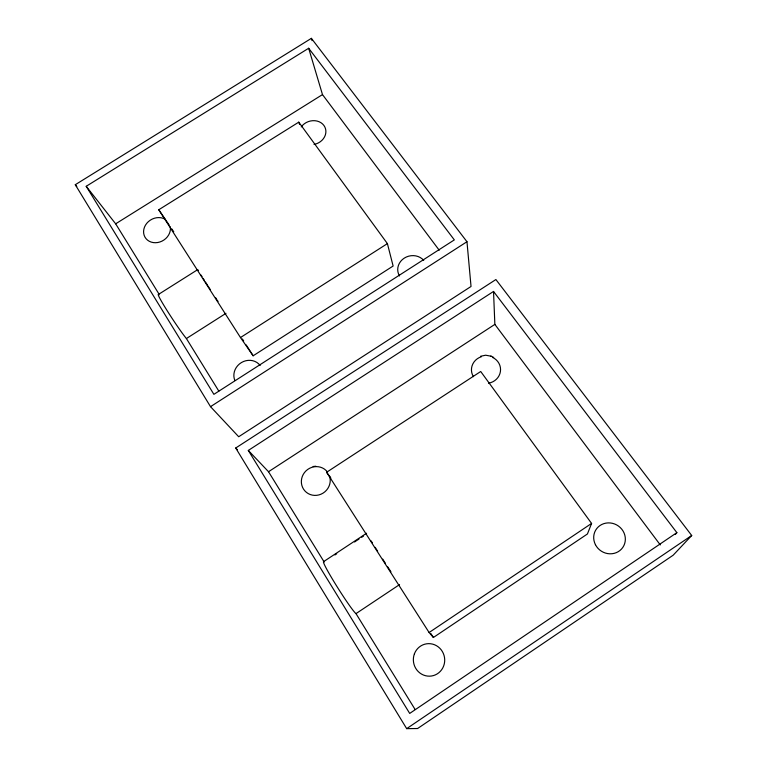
<?xml version="1.0" encoding="UTF-8"?>
<svg xmlns="http://www.w3.org/2000/svg" width="767" height="767" viewBox="0 0 767 767"><rect width="100%" height="100%" fill="white"/><g stroke="black" fill="none" stroke-linecap="round" stroke-linejoin="round"><path stroke-width="1.15" d="M591.587 523.43L587.426 533.976L433.393 637.482L429.108 632.526L326.627 472.261L480.717 371.506L591.587 523.43L429.108 632.526M675.343 534.436L676.868 532.653L493.526 291.45L248.307 450.43L409.703 713.425L676.868 532.653M691.709 535.5L673.158 555.212L417.622 728.516L406.683 728.65L235.709 448.014L495.894 279.543L691.709 535.5L406.683 728.65M415.11 709.494L355.993 613.619L399.549 584.598M323.559 561.665L366.588 533.238M334.93 554.963L336.723 553.774M354.565 541.991L356.339 540.812M357.23 540.227L359.014 539.048M361.688 537.284L363.462 536.114M248.307 450.43L268.517 471.724L494.859 324.393L493.526 291.45M210.513 406.663L466.969 241.73L311.383 38.35L75.291 184.713L210.513 406.663L238.7 436.739L471.034 286.475L466.969 241.73M253.148 355.792L393.126 266.024L387.402 243.618L298.766 122.154L158.769 209.755L240.483 337.547L253.148 355.792L246.197 344.929M240.483 337.547L387.402 243.618M158.961 294.931A27.516 1.544 56.7 0 0 167.12 310.625A27.516 1.544 56.7 0 0 186.4 338.535L225.977 313.329M158.318 294.518L197.771 269.591L198.26 270.55M86.211 186.295L115.664 223.811L322.485 94.6L308.67 48.254L86.211 186.295L213.888 394.343L454.332 239.889L308.67 48.254M480.535 356.272L485.674 355.207L491.196 356.233M313.07 466.518L315.831 466.231M490.842 356.07L493.689 357.422M235.709 448.014L237.339 449.673M75.291 184.713L76.786 186.573M322.485 94.6L439.203 250.195M494.859 324.393L660.291 544.934M326.627 472.261L330.826 478.071M158.769 209.755L169.2 225.086M171.808 228.921L173.764 231.787M217.061 299.945L218.049 301.45M215.527 297.596L216.553 299.159M390.94 571.808L387.69 566.832M209.391 288.152L210.379 289.686M385.465 563.4L382.714 559.133M207.982 285.966L208.921 287.424M207.541 285.276L205.422 281.968M242.41 339.004L243.676 340.979M430.833 633.494L433.393 637.482M376.645 549.651L377.642 551.214M375.188 547.341L376.156 548.884M203.111 278.354L204.252 280.137M201.05 275.085L202.037 276.657M371.161 540.946L372.417 542.95M115.664 223.811L158.903 293.934M186.4 338.535L218.816 391.103M268.517 471.724L324.201 562.048A30.814 1.908 57.7 0 0 335.39 583.994A30.814 1.908 57.7 0 0 355.993 613.619M298.766 122.154L299.552 124.369M311.383 38.35L312.044 40.641M492.529 357.393A14.563 13.72 -3.1 0 1 500.4 371.621A14.563 13.72 -3.1 0 1 488.502 383.212M473.412 376.674A14.563 13.72 -3.1 0 1 481.465 356.693M329.417 475.617A14.736 14.103 -42.7 0 1 314.537 495.396A14.736 14.103 -42.7 0 1 303.233 474.457A14.736 14.103 -42.7 0 1 327.509 472.079M301.23 126.91A13.701 11.802 -19.7 0 1 323.933 125.491A13.701 11.802 -19.7 0 1 314.019 144.445M170.303 226.725A13.921 12.032 -31.4 0 1 155.471 242.727A13.921 12.032 -31.4 0 1 144.522 227.07A13.921 12.032 -31.4 0 1 165.03 219.18M399.511 275.938A14.583 13.298 -13.8 0 1 404.276 258.124A14.583 13.298 -13.8 0 1 423.729 260.377M234.884 380.547A14.803 13.605 -34.8 0 1 241.442 362.551A14.803 13.605 -34.8 0 1 260.138 365.476M414.401 653.858A16.289 15.666 80.2 0 0 431.457 676.015A16.289 15.666 80.2 0 0 441.236 649.86A16.289 15.666 80.2 0 0 414.401 653.858M595.441 544.695A16.088 15.196 33 0 0 622.823 547.398A16.088 15.196 33 0 0 610.292 522.96A16.088 15.196 33 0 0 595.441 544.695"/></g></svg>
